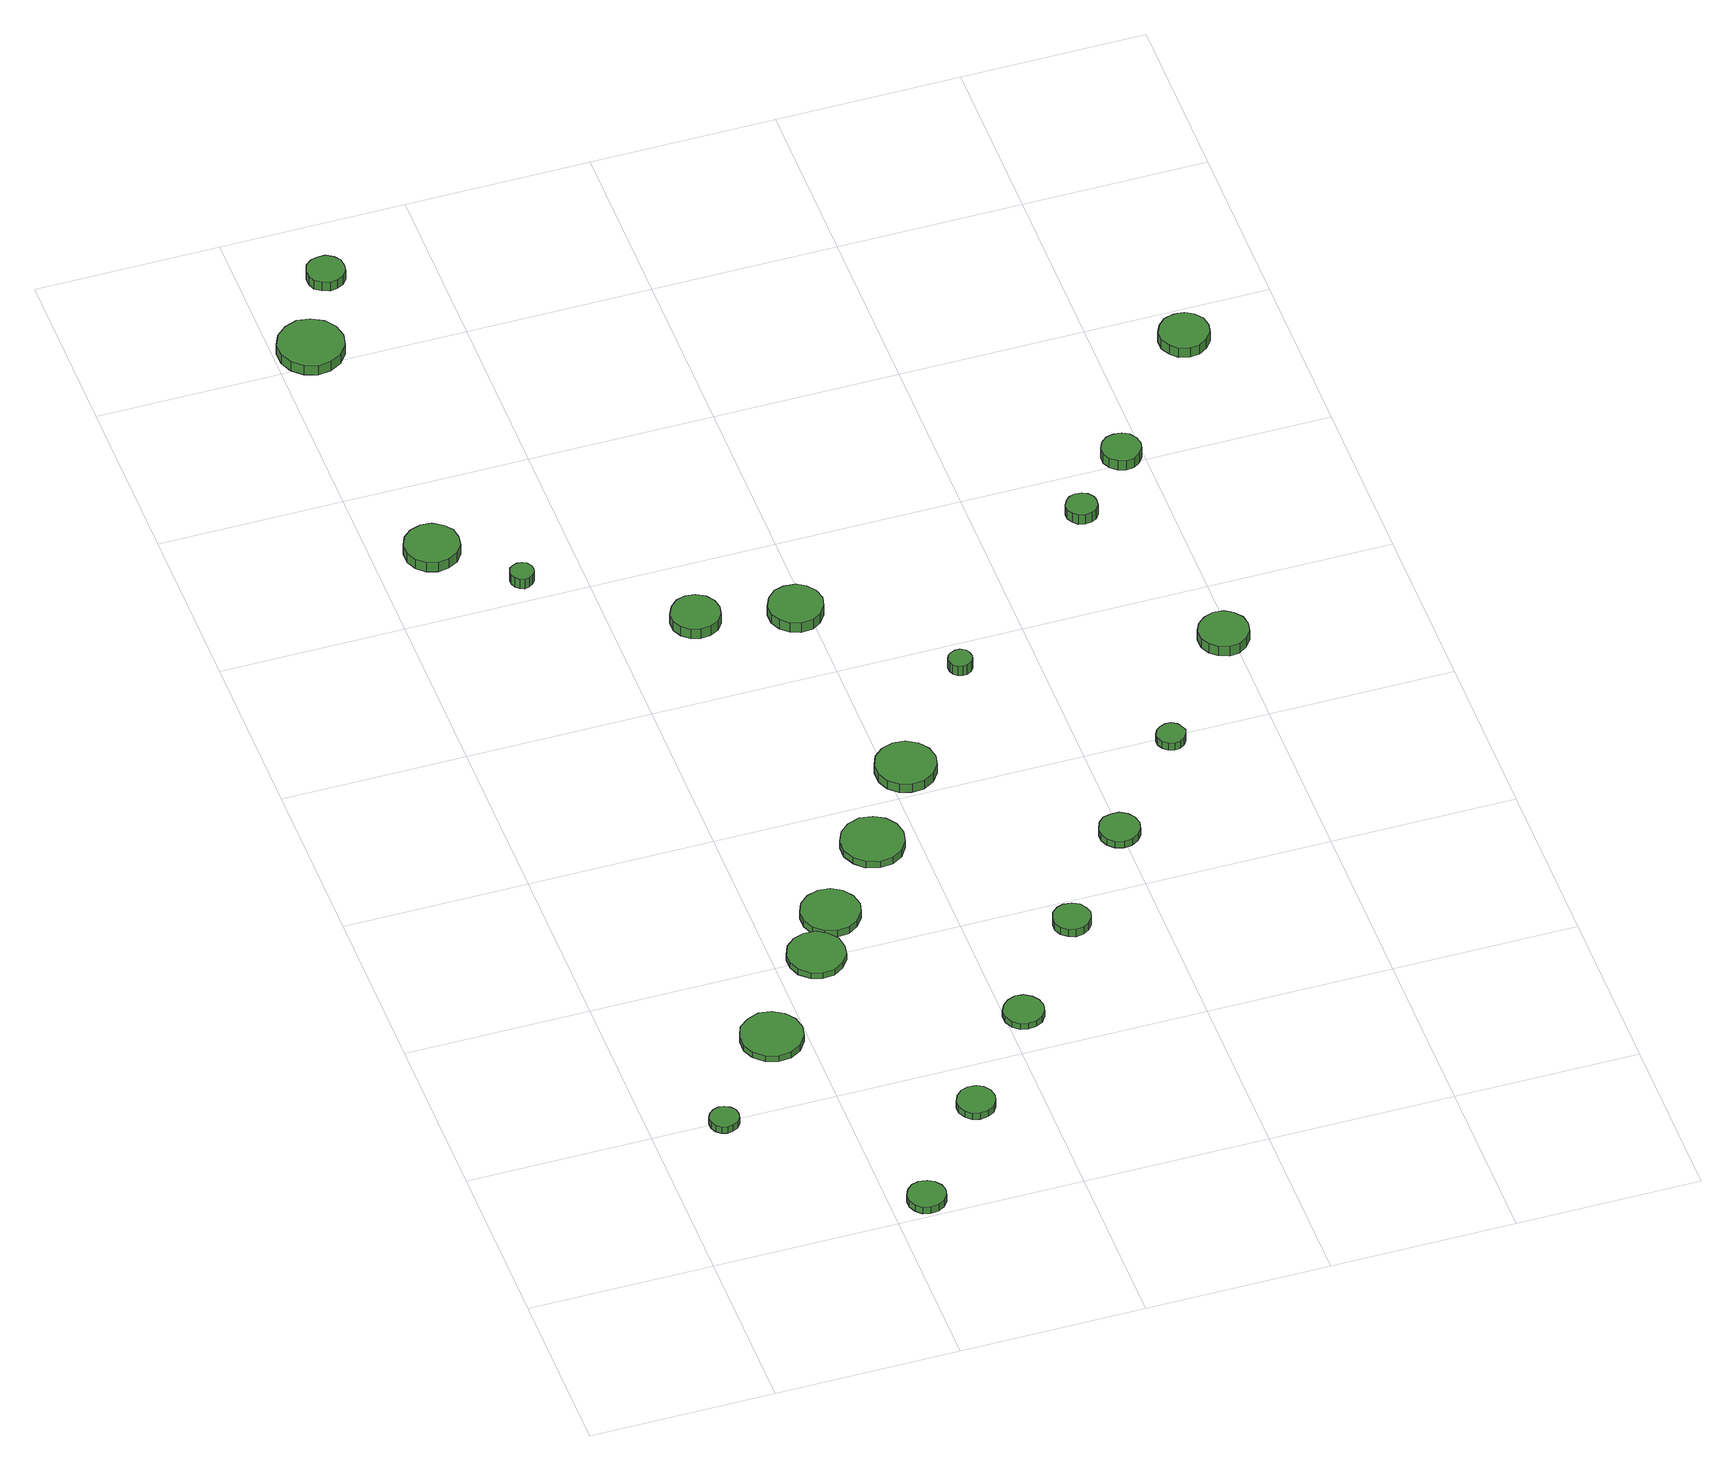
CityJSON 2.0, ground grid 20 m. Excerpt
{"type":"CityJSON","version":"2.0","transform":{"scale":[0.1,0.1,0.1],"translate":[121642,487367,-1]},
"CityObjects":{
"tree1":{"type":"SolitaryVegetationObject","attributes":{"function":"something"},"geometry":[{"type":"MultiSurface","lod":"1","boundaries":[[[0,1,2,3,4,5,6,7,8,9,10,11,12,13,14]],[[15,16,17,18,19,20,21,22,23,24,25,26,27,28,29]],[[0,29,28,1]],[[1,28,27,2]],[[2,27,26,3]],[[3,26,25,4]],[[4,25,24,5]],[[5,24,23,6]],[[6,23,22,7]],[[7,22,21,8]],[[8,21,20,9]],[[9,20,19,10]],[[10,19,18,11]],[[11,18,17,12]],[[12,17,16,13]],[[13,16,15,14]],[[14,15,29,0]]]}]},
"tree2":{"type":"SolitaryVegetationObject","attributes":{"function":"something"},"geometry":[{"type":"MultiSurface","lod":"1","boundaries":[[[30,31,32,33,34,35,36,37,38,39,40,41,42,43,44]],[[45,46,47,48,49,50,51,52,53,54,55,56,57,58,59]],[[30,59,58,31]],[[31,58,57,32]],[[32,57,56,33]],[[33,56,55,34]],[[34,55,54,35]],[[35,54,53,36]],[[36,53,52,37]],[[37,52,51,38]],[[38,51,50,39]],[[39,50,49,40]],[[40,49,48,41]],[[41,48,47,42]],[[42,47,46,43]],[[43,46,45,44]],[[44,45,59,30]]]}]},
"tree3":{"type":"SolitaryVegetationObject","attributes":{"function":"something"},"geometry":[{"type":"MultiSurface","lod":"1","boundaries":[[[60,61,62,63,64,65,66,67,68,69,70,71,72,73,74]],[[75,76,77,78,79,80,81,82,83,84,85,86,87,88,89]],[[60,89,88,61]],[[61,88,87,62]],[[62,87,86,63]],[[63,86,85,64]],[[64,85,84,65]],[[65,84,83,66]],[[66,83,82,67]],[[67,82,81,68]],[[68,81,80,69]],[[69,80,79,70]],[[70,79,78,71]],[[71,78,77,72]],[[72,77,76,73]],[[73,76,75,74]],[[74,75,89,60]]]}]},
"tree4":{"type":"SolitaryVegetationObject","attributes":{"function":"something"},"geometry":[{"type":"MultiSurface","lod":"1","boundaries":[[[90,91,92,93,94,95,96,97,98,99,100,101,102,103,104]],[[105,106,107,108,109,110,111,112,113,114,115,116,117,118,119]],[[90,119,118,91]],[[91,118,117,92]],[[92,117,116,93]],[[93,116,115,94]],[[94,115,114,95]],[[95,114,113,96]],[[96,113,112,97]],[[97,112,111,98]],[[98,111,110,99]],[[99,110,109,100]],[[100,109,108,101]],[[101,108,107,102]],[[102,107,106,103]],[[103,106,105,104]],[[104,105,119,90]]]}]},
"tree5":{"type":"SolitaryVegetationObject","attributes":{"function":"something"},"geometry":[{"type":"MultiSurface","lod":"1","boundaries":[[[120,121,122,123,124,125,126,127,128,129,130,131,132,133,134]],[[135,136,137,138,139,140,141,142,143,144,145,146,147,148,149]],[[120,149,148,121]],[[121,148,147,122]],[[122,147,146,123]],[[123,146,145,124]],[[124,145,144,125]],[[125,144,143,126]],[[126,143,142,127]],[[127,142,141,128]],[[128,141,140,129]],[[129,140,139,130]],[[130,139,138,131]],[[131,138,137,132]],[[132,137,136,133]],[[133,136,135,134]],[[134,135,149,120]]]}]},
"tree6":{"type":"SolitaryVegetationObject","attributes":{"function":"something"},"geometry":[{"type":"MultiSurface","lod":"1","boundaries":[[[150,151,152,153,154,155,156,157,158,159,160,161,162,163,164]],[[165,166,167,168,169,170,171,172,173,174,175,176,177,178,179]],[[150,179,178,151]],[[151,178,177,152]],[[152,177,176,153]],[[153,176,175,154]],[[154,175,174,155]],[[155,174,173,156]],[[156,173,172,157]],[[157,172,171,158]],[[158,171,170,159]],[[159,170,169,160]],[[160,169,168,161]],[[161,168,167,162]],[[162,167,166,163]],[[163,166,165,164]],[[164,165,179,150]]]}]},
"tree7":{"type":"SolitaryVegetationObject","attributes":{"function":"something"},"geometry":[{"type":"MultiSurface","lod":"1","boundaries":[[[180,181,182,183,184,185,186,187,188,189,190,191,192,193,194]],[[195,196,197,198,199,200,201,202,203,204,205,206,207,208,209]],[[180,209,208,181]],[[181,208,207,182]],[[182,207,206,183]],[[183,206,205,184]],[[184,205,204,185]],[[185,204,203,186]],[[186,203,202,187]],[[187,202,201,188]],[[188,201,200,189]],[[189,200,199,190]],[[190,199,198,191]],[[191,198,197,192]],[[192,197,196,193]],[[193,196,195,194]],[[194,195,209,180]]]}]},
"tree8":{"type":"SolitaryVegetationObject","attributes":{"function":"something"},"geometry":[{"type":"MultiSurface","lod":"1","boundaries":[[[210,211,212,213,214,215,216,217,218,219,220,221,222,223,224]],[[225,226,227,228,229,230,231,232,233,234,235,236,237,238,239]],[[210,239,238,211]],[[211,238,237,212]],[[212,237,236,213]],[[213,236,235,214]],[[214,235,234,215]],[[215,234,233,216]],[[216,233,232,217]],[[217,232,231,218]],[[218,231,230,219]],[[219,230,229,220]],[[220,229,228,221]],[[221,228,227,222]],[[222,227,226,223]],[[223,226,225,224]],[[224,225,239,210]]]}]},
"tree9":{"type":"SolitaryVegetationObject","attributes":{"function":"something"},"geometry":[{"type":"MultiSurface","lod":"1","boundaries":[[[240,241,242,243,244,245,246,247,248,249,250,251,252,253,254]],[[255,256,257,258,259,260,261,262,263,264,265,266,267,268,269]],[[240,269,268,241]],[[241,268,267,242]],[[242,267,266,243]],[[243,266,265,244]],[[244,265,264,245]],[[245,264,263,246]],[[246,263,262,247]],[[247,262,261,248]],[[248,261,260,249]],[[249,260,259,250]],[[250,259,258,251]],[[251,258,257,252]],[[252,257,256,253]],[[253,256,255,254]],[[254,255,269,240]]]}]},
"tree10":{"type":"SolitaryVegetationObject","attributes":{"function":"something"},"geometry":[{"type":"MultiSurface","lod":"1","boundaries":[[[270,271,272,273,274,275,276,277,278,279,280,281,282,283,284]],[[285,286,287,288,289,290,291,292,293,294,295,296,297,298,299]],[[270,299,298,271]],[[271,298,297,272]],[[272,297,296,273]],[[273,296,295,274]],[[274,295,294,275]],[[275,294,293,276]],[[276,293,292,277]],[[277,292,291,278]],[[278,291,290,279]],[[279,290,289,280]],[[280,289,288,281]],[[281,288,287,282]],[[282,287,286,283]],[[283,286,285,284]],[[284,285,299,270]]]}]},
"tree11":{"type":"SolitaryVegetationObject","attributes":{"function":"something"},"geometry":[{"type":"MultiSurface","lod":"1","boundaries":[[[300,301,302,303,304,305,306,307,308,309,310,311,312,313,314]],[[315,316,317,318,319,320,321,322,323,324,325,326,327,328,329]],[[300,329,328,301]],[[301,328,327,302]],[[302,327,326,303]],[[303,326,325,304]],[[304,325,324,305]],[[305,324,323,306]],[[306,323,322,307]],[[307,322,321,308]],[[308,321,320,309]],[[309,320,319,310]],[[310,319,318,311]],[[311,318,317,312]],[[312,317,316,313]],[[313,316,315,314]],[[314,315,329,300]]]}]},
"tree12":{"type":"SolitaryVegetationObject","attributes":{"function":"something"},"geometry":[{"type":"MultiSurface","lod":"1","boundaries":[[[330,331,332,333,334,335,336,337,338,339,340,341,342,343,344]],[[345,346,347,348,349,350,351,352,353,354,355,356,357,358,359]],[[330,359,358,331]],[[331,358,357,332]],[[332,357,356,333]],[[333,356,355,334]],[[334,355,354,335]],[[335,354,353,336]],[[336,353,352,337]],[[337,352,351,338]],[[338,351,350,339]],[[339,350,349,340]],[[340,349,348,341]],[[341,348,347,342]],[[342,347,346,343]],[[343,346,345,344]],[[344,345,359,330]]]}]},
"tree13":{"type":"SolitaryVegetationObject","attributes":{"function":"something"},"geometry":[{"type":"MultiSurface","lod":"1","boundaries":[[[360,361,362,363,364,365,366,367,368,369,370,371,372,373,374]],[[375,376,377,378,379,380,381,382,383,384,385,386,387,388,389]],[[360,389,388,361]],[[361,388,387,362]],[[362,387,386,363]],[[363,386,385,364]],[[364,385,384,365]],[[365,384,383,366]],[[366,383,382,367]],[[367,382,381,368]],[[368,381,380,369]],[[369,380,379,370]],[[370,379,378,371]],[[371,378,377,372]],[[372,377,376,373]],[[373,376,375,374]],[[374,375,389,360]]]}]},
"tree14":{"type":"SolitaryVegetationObject","attributes":{"function":"something"},"geometry":[{"type":"MultiSurface","lod":"1","boundaries":[[[390,391,392,393,394,395,396,397,398,399,400,401,402,403,404]],[[405,406,407,408,409,410,411,412,413,414,415,416,417,418,419]],[[390,419,418,391]],[[391,418,417,392]],[[392,417,416,393]],[[393,416,415,394]],[[394,415,414,395]],[[395,414,413,396]],[[396,413,412,397]],[[397,412,411,398]],[[398,411,410,399]],[[399,410,409,400]],[[400,409,408,401]],[[401,408,407,402]],[[402,407,406,403]],[[403,406,405,404]],[[404,405,419,390]]]}]},
"tree15":{"type":"SolitaryVegetationObject","attributes":{"function":"something"},"geometry":[{"type":"MultiSurface","lod":"1","boundaries":[[[420,421,422,423,424,425,426,427,428,429,430,431,432,433,434]],[[435,436,437,438,439,440,441,442,443,444,445,446,447,448,449]],[[420,449,448,421]],[[421,448,447,422]],[[422,447,446,423]],[[423,446,445,424]],[[424,445,444,425]],[[425,444,443,426]],[[426,443,442,427]],[[427,442,441,428]],[[428,441,440,429]],[[429,440,439,430]],[[430,439,438,431]],[[431,438,437,432]],[[432,437,436,433]],[[433,436,435,434]],[[434,435,449,420]]]}]},
"tree16":{"type":"SolitaryVegetationObject","attributes":{"function":"something"},"geometry":[{"type":"MultiSurface","lod":"1","boundaries":[[[450,451,452,453,454,455,456,457,458,459,460,461,462,463,464]],[[465,466,467,468,469,470,471,472,473,474,475,476,477,478,479]],[[450,479,478,451]],[[451,478,477,452]],[[452,477,476,453]],[[453,476,475,454]],[[454,475,474,455]],[[455,474,473,456]],[[456,473,472,457]],[[457,472,471,458]],[[458,471,470,459]],[[459,470,469,460]],[[460,469,468,461]],[[461,468,467,462]],[[462,467,466,463]],[[463,466,465,464]],[[464,465,479,450]]]}]},
"tree17":{"type":"SolitaryVegetationObject","attributes":{"function":"something"},"geometry":[{"type":"MultiSurface","lod":"1","boundaries":[[[480,481,482,483,484,485,486,487,488,489,490,491,492,493,494]],[[495,496,497,498,499,500,501,502,503,504,505,506,507,508,509]],[[480,509,508,481]],[[481,508,507,482]],[[482,507,506,483]],[[483,506,505,484]],[[484,505,504,485]],[[485,504,503,486]],[[486,503,502,487]],[[487,502,501,488]],[[488,501,500,489]],[[489,500,499,490]],[[490,499,498,491]],[[491,498,497,492]],[[492,497,496,493]],[[493,496,495,494]],[[494,495,509,480]]]}]},
"tree18":{"type":"SolitaryVegetationObject","attributes":{"function":"something"},"geometry":[{"type":"MultiSurface","lod":"1","boundaries":[[[510,511,512,513,514,515,516,517,518,519,520,521,522,523,524]],[[525,526,527,528,529,530,531,532,533,534,535,536,537,538,539]],[[510,539,538,511]],[[511,538,537,512]],[[512,537,536,513]],[[513,536,535,514]],[[514,535,534,515]],[[515,534,533,516]],[[516,533,532,517]],[[517,532,531,518]],[[518,531,530,519]],[[519,530,529,520]],[[520,529,528,521]],[[521,528,527,522]],[[522,527,526,523]],[[523,526,525,524]],[[524,525,539,510]]]}]},
"tree19":{"type":"SolitaryVegetationObject","attributes":{"function":"something"},"geometry":[{"type":"MultiSurface","lod":"1","boundaries":[[[540,541,542,543,544,545,546,547,548,549,550,551,552,553,554]],[[555,556,557,558,559,560,561,562,563,564,565,566,567,568,569]],[[540,569,568,541]],[[541,568,567,542]],[[542,567,566,543]],[[543,566,565,544]],[[544,565,564,545]],[[545,564,563,546]],[[546,563,562,547]],[[547,562,561,548]],[[548,561,560,549]],[[549,560,559,550]],[[550,559,558,551]],[[551,558,557,552]],[[552,557,556,553]],[[553,556,555,554]],[[554,555,569,540]]]}]},
"tree20":{"type":"SolitaryVegetationObject","attributes":{"function":"something"},"geometry":[{"type":"MultiSurface","lod":"1","boundaries":[[[570,571,572,573,574,575,576,577,578,579,580,581,582,583,584]],[[585,586,587,588,589,590,591,592,593,594,595,596,597,598,599]],[[570,599,598,571]],[[571,598,597,572]],[[572,597,596,573]],[[573,596,595,574]],[[574,595,594,575]],[[575,594,593,576]],[[576,593,592,577]],[[577,592,591,578]],[[578,591,590,579]],[[579,590,589,580]],[[580,589,588,581]],[[581,588,587,582]],[[582,587,586,583]],[[583,586,585,584]],[[584,585,599,570]]]}]},
"tree21":{"type":"SolitaryVegetationObject","attributes":{"function":"something"},"geometry":[{"type":"MultiSurface","lod":"1","boundaries":[[[600,601,602,603,604,605,606,607,608,609,610,611,612,613,614]],[[615,616,617,618,619,620,621,622,623,624,625,626,627,628,629]],[[600,629,628,601]],[[601,628,627,602]],[[602,627,626,603]],[[603,626,625,604]],[[604,625,624,605]],[[605,624,623,606]],[[606,623,622,607]],[[607,622,621,608]],[[608,621,620,609]],[[609,620,619,610]],[[610,619,618,611]],[[611,618,617,612]],[[612,617,616,613]],[[613,616,615,614]],[[614,615,629,600]]]}]},
"tree22":{"type":"SolitaryVegetationObject","attributes":{"function":"something"},"geometry":[{"type":"MultiSurface","lod":"1","boundaries":[[[630,631,632,633,634,635,636,637,638,639,640,641,642,643,644]],[[645,646,647,648,649,650,651,652,653,654,655,656,657,658,659]],[[630,659,658,631]],[[631,658,657,632]],[[632,657,656,633]],[[633,656,655,634]],[[634,655,654,635]],[[635,654,653,636]],[[636,653,652,637]],[[637,652,651,638]],[[638,651,650,639]],[[639,650,649,640]],[[640,649,648,641]],[[641,648,647,642]],[[642,647,646,643]],[[643,646,645,644]],[[644,645,659,630]]]}]},
"tree23":{"type":"SolitaryVegetationObject","attributes":{"function":"something"},"geometry":[{"type":"MultiSurface","lod":"1","boundaries":[[[660,661,662,663,664,665,666,667,668,669,670,671,672,673,674]],[[675,676,677,678,679,680,681,682,683,684,685,686,687,688,689]],[[660,689,688,661]],[[661,688,687,662]],[[662,687,686,663]],[[663,686,685,664]],[[664,685,684,665]],[[665,684,683,666]],[[666,683,682,667]],[[667,682,681,668]],[[668,681,680,669]],[[669,680,679,670]],[[670,679,678,671]],[[671,678,677,672]],[[672,677,676,673]],[[673,676,675,674]],[[674,675,689,660]]]}]}
},
"vertices":[
[93,198,18],[92,204,18],[88,209,18],[82,212,18],[76,213,18],[70,211,18],[65,207,18],[62,201,18],[62,194,18],[65,188,18],[70,184,18],[76,182,18],[82,183,18],[88,186,18],[92,191,18],[92,191,9],[88,186,9],[82,183,9],[76,182,9],[70,184,9],[65,188,9],[62,194,9],[62,201,9],[65,207,9],[70,211,9],[76,213,9],[82,212,9],[88,209,9],[92,204,9],[93,198,9],
[259,24,17],[257,32,17],[252,39,17],[245,43,17],[236,44,17],[228,42,17],[222,36,17],[218,28,17],[218,20,17],[222,12,17],[228,6,17],[236,4,17],[245,5,17],[252,9,17],[257,16,17],[257,16,8],[252,9,8],[245,5,8],[236,4,8],[228,6,8],[222,12,8],[218,20,8],[218,28,8],[222,36,8],[228,42,8],[236,44,8],[245,43,8],[252,39,8],[257,32,8],[259,24,8],
[196,299,18],[193,313,18],[185,324,18],[173,331,18],[159,333,18],[146,328,18],[135,319,18],[130,306,18],[130,292,18],[135,280,18],[146,270,18],[159,266,18],[173,267,18],[185,274,18],[193,286,18],[193,286,10],[185,274,10],[173,267,10],[159,266,10],[146,270,10],[135,280,10],[130,292,10],[130,306,10],[135,319,10],[146,328,10],[159,333,10],[173,331,10],[185,324,10],[193,313,10],[196,299,10],
[275,400,18],[273,413,18],[265,423,18],[254,430,18],[241,431,18],[229,427,18],[219,418,18],[214,406,18],[214,394,18],[219,382,18],[229,373,18],[241,369,18],[254,370,18],[265,377,18],[273,387,18],[273,387,10],[265,377,10],[254,370,10],[241,369,10],[229,373,10],[219,382,10],[214,394,10],[214,406,10],[219,418,10],[229,427,10],[241,431,10],[254,430,10],[265,423,10],[273,413,10],[275,400,10],
[351,140,18],[349,149,18],[344,156,18],[337,160,18],[328,161,18],[320,158,18],[314,152,18],[310,144,18],[310,136,18],[314,128,18],[320,122,18],[328,120,18],[337,121,18],[344,125,18],[349,132,18],[349,132,9],[344,125,9],[337,121,9],[328,120,9],[320,122,9],[314,128,9],[310,136,9],[310,144,9],[314,152,9],[320,158,9],[328,161,9],[337,160,9],[344,156,9],[349,149,9],[351,140,9],
[90,1096,25],[88,1108,25],[81,1117,25],[70,1124,25],[58,1125,25],[46,1121,25],[37,1113,25],[32,1102,25],[32,1089,25],[37,1078,25],[46,1070,25],[58,1066,25],[70,1068,25],[81,1074,25],[88,1084,25],[88,1084,12],[81,1074,12],[70,1068,12],[58,1066,12],[46,1070,12],[37,1078,12],[32,1089,12],[32,1102,12],[37,1113,12],[46,1121,12],[58,1125,12],[70,1124,12],[81,1117,12],[88,1108,12],[90,1096,12],
[310,455,18],[307,468,18],[299,479,18],[288,486,18],[275,487,18],[262,483,18],[252,474,18],[247,462,18],[247,449,18],[252,437,18],[262,428,18],[275,424,18],[288,425,18],[299,432,18],[307,443,18],[307,443,9],[299,432,9],[288,425,9],[275,424,9],[262,428,9],[252,437,9],[247,449,9],[247,462,9],[252,474,9],[262,483,9],[275,487,9],[288,486,9],[299,479,9],[307,468,9],[310,455,9],
[148,1027,25],[147,1032,25],[144,1037,25],[139,1039,25],[134,1040,25],[129,1038,25],[125,1035,25],[123,1030,25],[123,1025,25],[125,1020,25],[129,1016,25],[134,1014,25],[139,1015,25],[144,1018,25],[147,1022,25],[147,1022,12],[144,1018,12],[139,1015,12],[134,1014,12],[129,1016,12],[125,1020,12],[123,1025,12],[123,1030,12],[125,1035,12],[129,1038,12],[134,1040,12],[139,1039,12],[144,1037,12],[147,1032,12],[148,1027,12],
[73,1418,25],[70,1433,25],[61,1445,25],[48,1452,25],[34,1454,25],[20,1449,25],[9,1439,25],[3,1426,25],[3,1411,25],[9,1398,25],[20,1388,25],[34,1383,25],[48,1385,25],[61,1392,25],[70,1404,25],[70,1404,12],[61,1392,12],[48,1385,12],[34,1383,12],[20,1388,12],[9,1398,12],[3,1411,12],[3,1426,12],[9,1439,12],[20,1449,12],[34,1454,12],[48,1452,12],[61,1445,12],[70,1433,12],[73,1418,12],
[441,253,17],[439,262,17],[434,269,17],[426,274,17],[417,275,17],[409,272,17],[402,266,17],[398,258,17],[398,249,17],[402,240,17],[409,234,17],[417,232,17],[426,233,17],[434,237,17],[439,244,17],[439,244,9],[434,237,9],[426,233,9],[417,232,9],[409,234,9],[402,240,9],[398,249,9],[398,258,9],[402,266,9],[409,272,9],[417,275,9],[426,274,9],[434,269,9],[439,262,9],[441,253,9],
[386,542,18],[383,556,18],[375,567,18],[363,574,18],[349,576,18],[335,571,18],[325,562,18],[319,549,18],[319,535,18],[325,522,18],[335,512,18],[349,508,18],[363,509,18],[375,516,18],[383,528,18],[383,528,9],[375,516,9],[363,509,9],[349,508,9],[335,512,9],[325,522,9],[319,535,9],[319,549,9],[325,562,9],[335,571,9],[349,576,9],[363,574,9],[375,567,9],[383,556,9],[386,542,9],
[107,1518,24],[106,1526,24],[101,1533,24],[93,1538,24],[85,1538,24],[77,1536,24],[70,1530,24],[67,1522,24],[67,1514,24],[70,1506,24],[77,1501,24],[85,1498,24],[93,1499,24],[101,1503,24],[106,1510,24],[106,1510,12],[101,1503,12],[93,1499,12],[85,1498,12],[77,1501,12],[70,1506,12],[67,1514,12],[67,1522,12],[70,1530,12],[77,1536,12],[85,1538,12],[93,1538,12],[101,1533,12],[106,1526,12],[107,1518,12],
[311,914,24],[309,924,24],[303,933,24],[293,939,24],[282,940,24],[272,937,24],[264,929,24],[259,919,24],[259,908,24],[264,898,24],[272,891,24],[282,888,24],[293,889,24],[303,894,24],[309,903,24],[309,903,11],[303,894,11],[293,889,11],[282,888,11],[272,891,11],[264,898,11],[259,908,11],[259,919,11],[264,929,11],[272,937,11],[282,940,11],[293,939,11],[303,933,11],[309,924,11],[311,914,11],
[452,636,21],[449,649,21],[441,660,21],[429,667,21],[416,668,21],[403,664,21],[393,655,21],[388,643,21],[388,629,21],[393,617,21],[403,608,21],[416,604,21],[429,605,21],[441,612,21],[449,623,21],[449,623,9],[441,612,9],[429,605,9],[416,604,9],[403,608,9],[393,617,9],[388,629,9],[388,643,9],[393,655,9],[403,664,9],[416,668,9],[429,667,9],[441,660,9],[449,649,9],[452,636,9],
[530,368,18],[528,376,18],[523,383,18],[516,387,18],[507,388,18],[500,386,18],[493,380,18],[490,372,18],[490,364,18],[493,356,18],[500,351,18],[507,348,18],[516,349,18],[523,353,18],[528,360,18],[528,360,8],[523,353,8],[516,349,8],[507,348,8],[500,351,8],[493,356,8],[490,364,8],[490,372,8],[493,380,8],[500,386,8],[507,388,8],[516,387,8],[523,383,8],[528,376,8],[530,368,8],
[416,894,23],[413,906,23],[406,916,23],[396,922,23],[383,923,23],[372,920,23],[363,911,23],[358,900,23],[358,888,23],[363,877,23],[372,869,23],[383,865,23],[396,866,23],[406,872,23],[413,882,23],[413,882,10],[406,872,10],[396,866,10],[383,865,10],[372,869,10],[363,877,10],[358,888,10],[358,900,10],[363,911,10],[372,920,10],[383,923,10],[396,922,10],[406,916,10],[413,906,10],[416,894,10],
[620,480,17],[618,489,17],[613,496,17],[605,501,17],[596,501,17],[587,499,17],[581,493,17],[577,484,17],[577,475,17],[581,467,17],[587,461,17],[596,458,17],[605,459,17],[613,464,17],[618,471,17],[618,471,8],[613,464,8],[605,459,8],[596,458,8],[587,461,8],[581,467,8],[577,475,8],[577,484,8],[581,493,8],[587,499,8],[596,501,8],[605,501,8],[613,496,8],[618,489,8],[620,480,8],
[534,765,22],[533,771,22],[530,775,22],[525,778,22],[520,778,22],[515,776,22],[511,773,22],[509,768,22],[509,763,22],[511,758,22],[515,754,22],[520,753,22],[525,753,22],[530,756,22],[533,760,22],[533,760,9],[530,756,9],[525,753,9],[520,753,9],[515,754,9],[511,758,9],[509,763,9],[509,768,9],[511,773,9],[515,776,9],[520,778,9],[525,778,9],[530,775,9],[533,771,9],[534,765,9],
[708,595,18],[706,601,18],[703,606,18],[697,610,18],[691,610,18],[685,608,18],[680,604,18],[677,598,18],[677,592,18],[680,586,18],[685,582,18],[691,580,18],[697,580,18],[703,584,18],[706,589,18],[706,589,8],[703,584,8],[697,580,8],[691,580,8],[685,582,8],[680,586,8],[677,592,8],[677,598,8],[680,604,8],[685,608,8],[691,610,8],[697,610,8],[703,606,8],[706,601,8],[708,595,8],
[726,937,29],[725,943,29],[721,949,29],[715,952,29],[708,953,29],[701,951,29],[696,946,29],[693,940,29],[693,933,29],[696,927,29],[701,922,29],[708,920,29],[715,921,29],[721,924,29],[725,930,29],[725,930,16],[721,924,16],[715,921,16],[708,920,16],[701,922,16],[696,927,16],[693,933,16],[693,940,16],[696,946,16],[701,951,16],[708,953,16],[715,952,16],[721,949,16],[725,943,16],[726,937,16],
[817,719,24],[815,730,24],[808,739,24],[799,745,24],[788,746,24],[777,742,24],[769,735,24],[764,725,24],[764,713,24],[769,703,24],[777,696,24],[788,692,24],[799,693,24],[808,699,24],[815,708,24],[815,708,11],[808,699,11],[799,693,11],[788,692,11],[777,696,11],[769,703,11],[764,713,11],[764,725,11],[769,735,11],[777,742,11],[788,746,11],[799,745,11],[808,739,11],[815,730,11],[817,719,11],
[797,1007,26],[795,1016,26],[790,1023,26],[783,1027,26],[774,1028,26],[766,1026,26],[759,1020,26],[755,1012,26],[755,1003,26],[759,995,26],[766,989,26],[774,986,26],[783,987,26],[790,992,26],[795,999,26],[795,999,13],[790,992,13],[783,987,13],[774,986,13],[766,989,13],[759,995,13],[755,1003,13],[755,1012,13],[759,1020,13],[766,1026,13],[774,1028,13],[783,1027,13],[790,1023,13],[795,1016,13],[797,1007,13],
[920,1157,21],[918,1168,21],[911,1177,21],[902,1182,21],[891,1183,21],[880,1180,21],[872,1172,21],[867,1162,21],[867,1151,21],[872,1141,21],[880,1133,21],[891,1130,21],[902,1131,21],[911,1137,21],[918,1146,21],[918,1146,8],[911,1137,8],[902,1131,8],[891,1130,8],[880,1133,8],[872,1141,8],[867,1151,8],[867,1162,8],[872,1172,8],[880,1180,8],[891,1183,8],[902,1182,8],[911,1177,8],[918,1168,8],[920,1157,8]
]}
